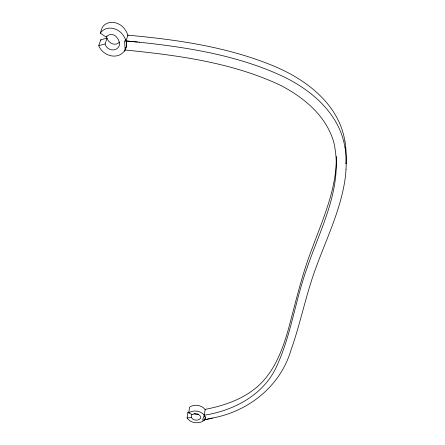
<?xml version="1.0" encoding="UTF-8"?>
<svg xmlns="http://www.w3.org/2000/svg" width="445" height="445" viewBox="0 0 445 445"><rect width="100%" height="100%" fill="white"/><g stroke="black" fill="none" stroke-linecap="round" stroke-linejoin="round"><path stroke-width="0.67" d="M336.364 156.54C336.726 188.836 322.97 218.89 312.062 248.627C301.888 274.687 295.758 302.022 288.449 328.955C282.742 349.147 275.077 369.801 259.613 384.658C244.7 398.692 224.775 405.629 205 409.4C201.429 404.956 194.287 403.871 189.598 407.136L188.786 412.899L192.49 414.729C194.565 413.105 197.686 413.366 199.516 415.235A9.3 5.145 7.3 0 1 200.294 416.108L200.829 417.671A4.773 2.642 7.1 0 1 200.589 418.35C198.192 421.087 193.124 420.764 191.328 417.46L191.773 414.267M345.976 163.866L346.021 163.198M346.054 169.367L345.62 174.668A229.409 171.581 17.1 0 1 344.819 180.826C340.125 210.58 326.908 237.986 316.584 266.015C306.138 293.533 300.77 322.642 290.913 350.349C280.261 386.204 248.688 411.364 212.443 418.05A174.245 107.957 11.2 0 1 206.697 419.324L204.756 419.713A9.729 5.385 7.1 0 1 204.322 420.214C199.377 424.285 190.744 423.473 187.106 418.005L187.918 412.265L189.119 412.103M212.449 418.055A178.779 111.061 11.3 0 1 202.525 420.136L204.272 415.163L205.145 409.584A10.346 5.774 7.2 0 1 205.329 409.901M105.092 43.949L107.023 38.142L100.731 39.816L98.757 45.624C102.511 55.664 117.202 60.414 124.339 51.103A16.665 13.517 25.1 0 0 125.128 49.99L126.603 45.746L126.096 40.962A17.539 14.212 25.1 0 0 125.64 39.688A20.887 16.877 25.3 0 0 123.788 36.262C119.282 28.013 106.227 24.492 100.286 33.147L106.316 37.252C108.864 32.93 114.849 33.948 117.168 37.875A14.791 11.943 25.3 0 1 118.526 39.922L119.633 43.643A7.576 6.152 24.9 0 1 119.394 45.307C116.963 52.299 106.811 50.941 105.092 43.949L98.757 45.624M106.316 37.252L106.744 35.967M100.286 33.147L102.272 27.373C108.157 18.746 121.135 22.244 125.59 30.466A19.641 15.97 25.6 0 1 127.882 35.149L127.999 35.645M204.767 419.696L205.362 417.521L204.299 415.196C234.081 410.551 264.007 394.715 276.757 366.113C290.974 335.413 295.141 301.348 306.477 269.631C320.178 228.786 343.952 186.95 333.845 142.545C326.352 115.739 303.646 97.166 279.766 84.956C231.372 62.361 177.739 55.313 125.128 49.99L124.583 40.834L139.263 42.197M119.644 41.947C115.639 46.664 108.636 43.426 107.023 38.142M188.786 412.899C193.514 409.645 200.673 410.729 204.283 415.174M198.62 414.223L196.139 414.423L194.042 413.672M187.106 418.005L191.328 417.46M137.383 42.014L126.096 40.962L127.86 35.155C176.326 39.611 225.287 46.536 270.71 64.798C304.319 78.036 338.779 103.196 344.886 141.165M139.074 42.18C185.899 47.176 233.236 54.64 276.684 73.581C308.062 87.003 339.185 111.728 344.914 147.306M188.257 412.749L187.918 412.265M100.971 40.273L100.731 39.816M124.339 51.097A16.437 13.339 25.1 0 0 125.44 49.462L126.619 45.618L126.235 41.452A17.333 14.045 25.1 0 0 125.64 39.688M203.955 414.779A13.773 7.615 7.3 0 1 204.416 415.346L205.356 417.466L204.922 419.468A9.64 5.34 7.1 0 1 204.322 420.214M344.986 147.295A157.369 120.05 11.7 0 1 345.982 169.361M344.958 141.154A156.206 119.944 11.8 0 1 345.949 163.198"/></g></svg>
